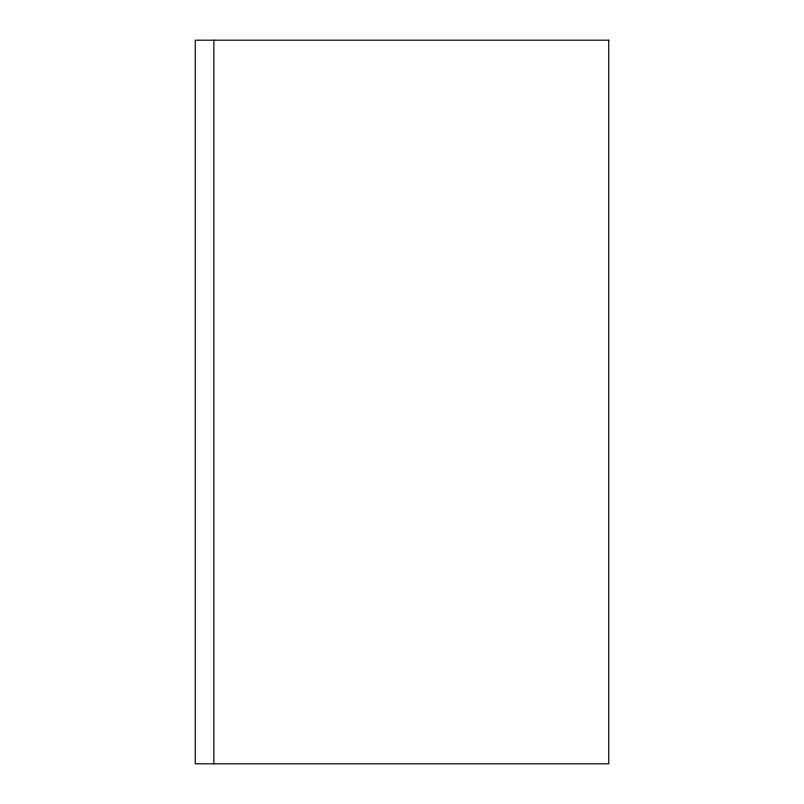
<?xml version="1.0" encoding="UTF-8"?>
<svg xmlns="http://www.w3.org/2000/svg" width="804" height="804" viewBox="0 0 804 804"><rect width="100%" height="100%" fill="white"/><g stroke="black" fill="none" stroke-linecap="round" stroke-linejoin="round"><path stroke-width="1.21" d="M213.864 763.8L213.864 40.2M608.739 40.2L195.261 40.2L195.261 763.8L608.739 763.8L608.739 40.2"/></g></svg>
